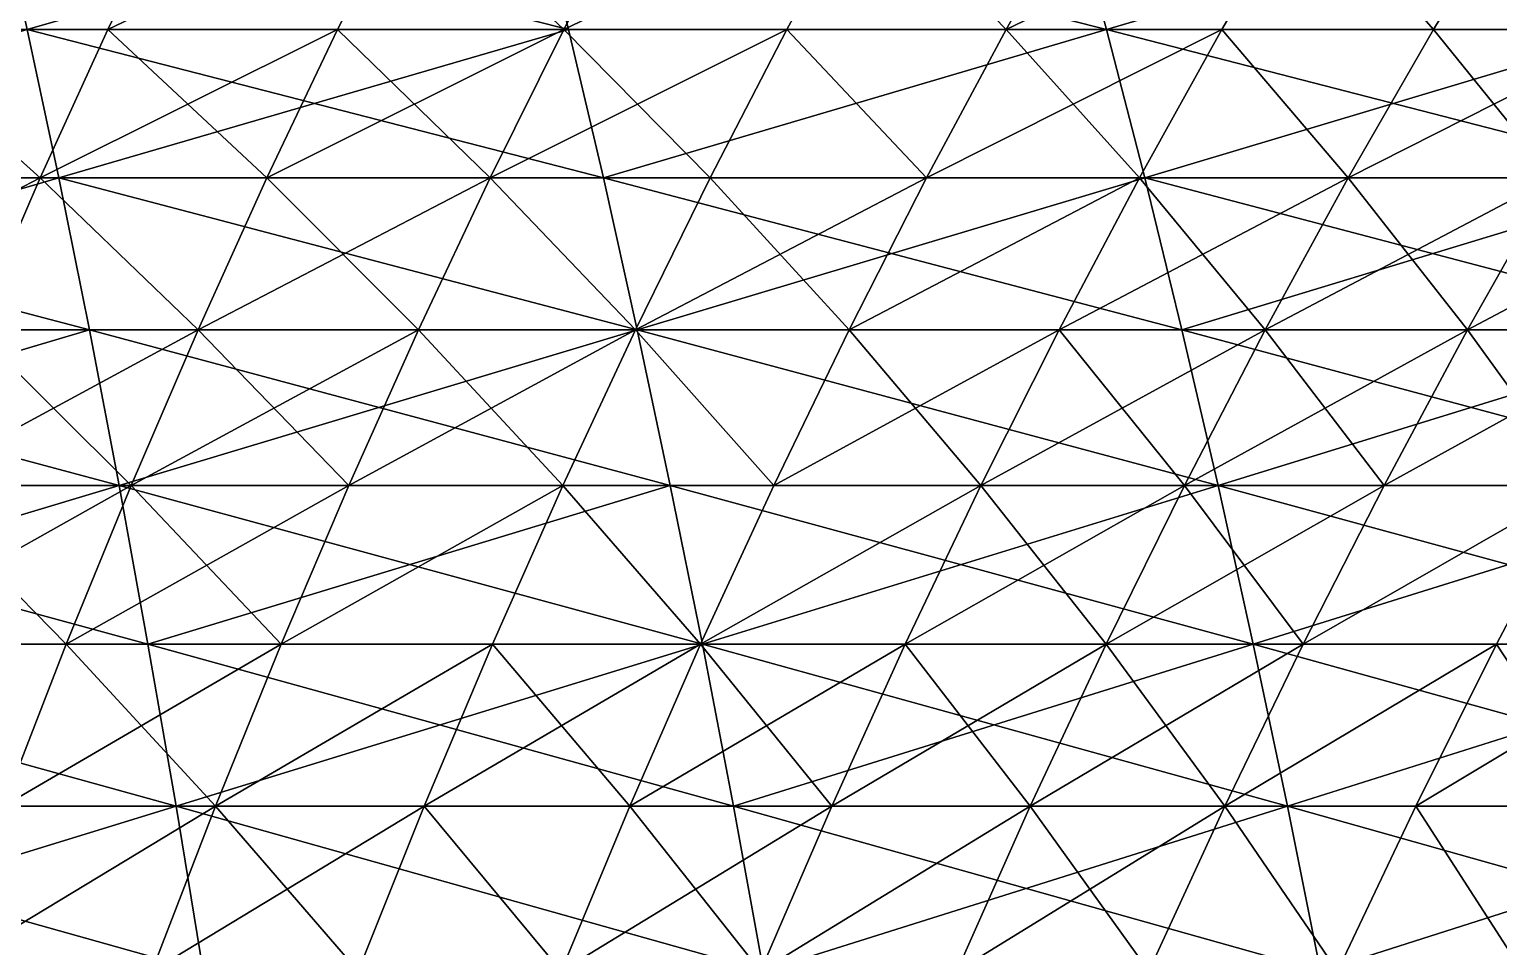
# Model space of a CAD drawing. Header units: millimetres. Extents: x -3250 to 6200, y -3250 to 3250.
# Drawn here: x 4283.7 to 4426.6, y 469.4 to 558.6 of the extents above; entities that cross this region are included whole.
import ezdxf

# ---------------------------------------------------------------- set-up
doc = ezdxf.new("R2010")
doc.units = ezdxf.units.MM
doc.header["$MEASUREMENT"] = 0
doc.layers.add('MESH_3D', color=2, linetype='CONTINUOUS')

msp = doc.modelspace()

# ---------------------------------------------------------------- linework, layer by layer
at = {"layer": 'MESH_3D'}
for points in [[(4268.67, 558.59, 1885.83), (4291.31, 558.59, 1897.8), (4298.06, 572.69, 1885.41)], [(4268.67, 558.59, 1885.83), (4298.06, 572.69, 1885.41), (4275.1, 572.69, 1873.28)], [(4280.33, 572.69, 695.53), (4332.65, 572.69, 708.16), (4336.13, 558.59, 694.49)], [(4280.33, 572.69, 695.53), (4336.13, 558.59, 694.49), (4283.47, 558.59, 681.78)], [(4332.65, 572.69, 25991.84), (4280.33, 572.69, 26004.47), (4283.47, 558.59, 26018.22)], [(4332.65, 572.69, 25991.84), (4283.47, 558.59, 26018.22), (4336.13, 558.59, 26005.51)], [(4291.31, 558.59, 1897.8), (4320.71, 572.69, 1898.11), (4298.06, 572.69, 1885.41)], [(4291.31, 558.59, 1897.8), (4313.65, 558.59, 1910.33), (4320.71, 572.69, 1898.11)], [(4313.65, 558.59, 1910.33), (4335.67, 558.59, 1923.41), (4320.71, 572.69, 1898.11)], [(4320.71, 572.69, 1898.11), (4335.67, 558.59, 1923.41), (4343.03, 572.69, 1911.37)], [(4332.65, 572.69, 708.16), (4384.63, 572.69, 722.09), (4388.45, 558.59, 708.51)], [(4332.65, 572.69, 708.16), (4388.45, 558.59, 708.51), (4336.13, 558.59, 694.49)], [(4388.45, 558.59, 25991.49), (4332.65, 572.69, 25991.84), (4336.13, 558.59, 26005.51)], [(4384.63, 572.69, 25977.91), (4332.65, 572.69, 25991.84), (4388.45, 558.59, 25991.49)], [(4335.67, 558.59, 1923.41), (4357.36, 558.59, 1937.04), (4365.01, 572.69, 1925.19)], [(4335.67, 558.59, 1923.41), (4365.01, 572.69, 1925.19), (4343.03, 572.69, 1911.37)], [(4357.36, 558.59, 1937.04), (4378.7, 558.59, 1951.2), (4365.01, 572.69, 1925.19)], [(4365.01, 572.69, 1925.19), (4378.7, 558.59, 1951.2), (4386.65, 572.69, 1939.55)], [(4378.7, 558.59, 1951.2), (4407.92, 572.69, 1954.44), (4386.65, 572.69, 1939.55)], [(4378.7, 558.59, 1951.2), (4399.68, 558.59, 1965.89), (4407.92, 572.69, 1954.44)], [(4384.63, 572.69, 722.09), (4440.41, 558.59, 723.83), (4388.45, 558.59, 708.51)], [(4384.63, 572.69, 722.09), (4436.26, 572.69, 737.31), (4440.41, 558.59, 723.83)], [(4436.26, 572.69, 25962.69), (4384.63, 572.69, 25977.91), (4388.45, 558.59, 25991.49)], [(4436.26, 572.69, 25962.69), (4388.45, 558.59, 25991.49), (4440.41, 558.59, 25976.17)], [(4399.68, 558.59, 1965.89), (4420.29, 558.59, 1981.1), (4407.92, 572.69, 1954.44)], [(4407.92, 572.69, 1954.44), (4420.29, 558.59, 1981.1), (4428.81, 572.69, 1969.86)], [(4420.29, 558.59, 1981.1), (4440.52, 558.59, 1996.82), (4428.81, 572.69, 1969.86)], [(4233.23, 544.14, 656.91), (4283.47, 558.59, 681.78), (4286.53, 544.14, 668.38)], [(4283.47, 558.59, 26018.22), (4233.23, 544.14, 26043.09), (4286.53, 544.14, 26031.62)], [(4262.4, 544.14, 1898.06), (4284.74, 544.14, 1909.87), (4268.67, 558.59, 1885.83)], [(4284.74, 544.14, 24790.13), (4262.4, 544.14, 24801.94), (4268.67, 558.59, 24814.17)], [(4268.67, 558.59, 1885.83), (4284.74, 544.14, 1909.87), (4291.31, 558.59, 1897.8)], [(4284.74, 544.14, 24790.13), (4268.67, 558.59, 24814.17), (4291.31, 558.59, 24802.2)], [(4283.47, 558.59, 681.78), (4336.13, 558.59, 694.49), (4339.52, 544.14, 681.17)], [(4283.47, 558.59, 681.78), (4339.52, 544.14, 681.17), (4286.53, 544.14, 668.38)], [(4336.13, 558.59, 26005.51), (4283.47, 558.59, 26018.22), (4286.53, 544.14, 26031.62)], [(4284.74, 544.14, 1909.87), (4306.78, 544.14, 1922.23), (4313.65, 558.59, 1910.33)], [(4284.74, 544.14, 1909.87), (4313.65, 558.59, 1910.33), (4291.31, 558.59, 1897.8)], [(4306.78, 544.14, 24777.77), (4284.74, 544.14, 24790.13), (4291.31, 558.59, 24802.2)], [(4336.13, 558.59, 26005.51), (4286.53, 544.14, 26031.62), (4339.52, 544.14, 26018.83)], [(4306.78, 544.14, 24777.77), (4291.31, 558.59, 24802.2), (4313.65, 558.59, 24789.67)], [(4306.78, 544.14, 1922.23), (4335.67, 558.59, 1923.41), (4313.65, 558.59, 1910.33)], [(4306.78, 544.14, 1922.23), (4328.51, 544.14, 1935.14), (4335.67, 558.59, 1923.41)], [(4328.51, 544.14, 24764.86), (4306.78, 544.14, 24777.77), (4313.65, 558.59, 24789.67)], [(4328.51, 544.14, 24764.86), (4313.65, 558.59, 24789.67), (4335.67, 558.59, 24776.59)], [(4328.51, 544.14, 1935.14), (4349.9, 544.14, 1948.58), (4357.36, 558.59, 1937.04)], [(4328.51, 544.14, 1935.14), (4357.36, 558.59, 1937.04), (4335.67, 558.59, 1923.41)], [(4349.9, 544.14, 24751.42), (4328.51, 544.14, 24764.86), (4335.67, 558.59, 24776.59)], [(4349.9, 544.14, 24751.42), (4335.67, 558.59, 24776.59), (4357.36, 558.59, 24762.96)], [(4336.13, 558.59, 694.49), (4388.45, 558.59, 708.51), (4339.52, 544.14, 681.17)], [(4388.45, 558.59, 25991.49), (4336.13, 558.59, 26005.51), (4339.52, 544.14, 26018.83)], [(4339.52, 544.14, 681.17), (4388.45, 558.59, 708.51), (4392.18, 544.14, 695.28)], [(4388.45, 558.59, 25991.49), (4339.52, 544.14, 26018.83), (4392.18, 544.14, 26004.72)], [(4349.9, 544.14, 1948.58), (4370.96, 544.14, 1962.56), (4357.36, 558.59, 1937.04)], [(4370.96, 544.14, 24737.44), (4349.9, 544.14, 24751.42), (4357.36, 558.59, 24762.96)], [(4357.36, 558.59, 1937.04), (4370.96, 544.14, 1962.56), (4378.7, 558.59, 1951.2)], [(4370.96, 544.14, 24737.44), (4357.36, 558.59, 24762.96), (4378.7, 558.59, 24748.8)], [(4370.96, 544.14, 1962.56), (4399.68, 558.59, 1965.89), (4378.7, 558.59, 1951.2)], [(4370.96, 544.14, 1962.56), (4391.66, 544.14, 1977.05), (4399.68, 558.59, 1965.89)], [(4391.66, 544.14, 24722.95), (4370.96, 544.14, 24737.44), (4378.7, 558.59, 24748.8)], [(4391.66, 544.14, 24722.95), (4378.7, 558.59, 24748.8), (4399.68, 558.59, 24734.11)], [(4388.45, 558.59, 708.51), (4444.46, 544.14, 710.7), (4392.18, 544.14, 695.28)], [(4388.45, 558.59, 708.51), (4440.41, 558.59, 723.83), (4444.46, 544.14, 710.7)], [(4440.41, 558.59, 25976.17), (4388.45, 558.59, 25991.49), (4392.18, 544.14, 26004.72)], [(4391.66, 544.14, 1977.05), (4411.99, 544.14, 1992.06), (4399.68, 558.59, 1965.89)], [(4411.99, 544.14, 24707.94), (4391.66, 544.14, 24722.95), (4399.68, 558.59, 24734.11)], [(4440.41, 558.59, 25976.17), (4392.18, 544.14, 26004.72), (4444.46, 544.14, 25989.3)], [(4399.68, 558.59, 1965.89), (4411.99, 544.14, 1992.06), (4420.29, 558.59, 1981.1)], [(4411.99, 544.14, 24707.94), (4399.68, 558.59, 24734.11), (4420.29, 558.59, 24718.9)], [(4411.99, 544.14, 1992.06), (4440.52, 558.59, 1996.82), (4420.29, 558.59, 1981.1)], [(4411.99, 544.14, 1992.06), (4431.94, 544.14, 2007.57), (4440.52, 558.59, 1996.82)], [(4431.94, 544.14, 24692.43), (4411.99, 544.14, 24707.94), (4420.29, 558.59, 24718.9)], [(4431.94, 544.14, 24692.43), (4420.29, 558.59, 24718.9), (4440.52, 558.59, 24703.18)], [(4233.23, 544.14, 656.91), (4289.51, 529.35, 655.33), (4235.89, 529.35, 643.79)], [(4233.23, 544.14, 656.91), (4286.53, 544.14, 668.38), (4289.51, 529.35, 655.33)], [(4286.53, 544.14, 26031.62), (4233.23, 544.14, 26043.09), (4235.89, 529.35, 26056.21)], [(4286.53, 544.14, 26031.62), (4235.89, 529.35, 26056.21), (4289.51, 529.35, 26044.67)], [(4256.29, 529.35, 1909.97), (4284.74, 544.14, 1909.87), (4262.4, 544.14, 1898.06)], [(4256.29, 529.35, 1909.97), (4278.34, 529.35, 1921.62), (4284.74, 544.14, 1909.87)], [(4278.34, 529.35, 24778.38), (4262.4, 544.14, 24801.94), (4284.74, 544.14, 24790.13)], [(4278.34, 529.35, 1921.62), (4300.09, 529.35, 1933.82), (4284.74, 544.14, 1909.87)], [(4300.09, 529.35, 24766.18), (4278.34, 529.35, 24778.38), (4284.74, 544.14, 24790.13)], [(4284.74, 544.14, 1909.87), (4300.09, 529.35, 1933.82), (4306.78, 544.14, 1922.23)], [(4300.09, 529.35, 24766.18), (4284.74, 544.14, 24790.13), (4306.78, 544.14, 24777.77)], [(4286.53, 544.14, 668.38), (4339.52, 544.14, 681.17), (4342.82, 529.35, 668.2)], [(4286.53, 544.14, 668.38), (4342.82, 529.35, 668.2), (4289.51, 529.35, 655.33)], [(4342.82, 529.35, 26031.8), (4286.53, 544.14, 26031.62), (4289.51, 529.35, 26044.67)], [(4339.52, 544.14, 26018.83), (4286.53, 544.14, 26031.62), (4342.82, 529.35, 26031.8)], [(4300.09, 529.35, 1933.82), (4328.51, 544.14, 1935.14), (4306.78, 544.14, 1922.23)], [(4300.09, 529.35, 1933.82), (4321.53, 529.35, 1946.56), (4328.51, 544.14, 1935.14)], [(4321.53, 529.35, 24753.44), (4300.09, 529.35, 24766.18), (4306.78, 544.14, 24777.77)], [(4321.53, 529.35, 24753.44), (4306.78, 544.14, 24777.77), (4328.51, 544.14, 24764.86)], [(4321.53, 529.35, 1946.56), (4342.64, 529.35, 1959.83), (4328.51, 544.14, 1935.14)], [(4342.64, 529.35, 24740.17), (4321.53, 529.35, 24753.44), (4328.51, 544.14, 24764.86)], [(4328.51, 544.14, 1935.14), (4342.64, 529.35, 1959.83), (4349.9, 544.14, 1948.58)], [(4342.64, 529.35, 24740.17), (4328.51, 544.14, 24764.86), (4349.9, 544.14, 24751.42)], [(4339.52, 544.14, 681.17), (4395.8, 529.35, 682.4), (4342.82, 529.35, 668.2)], [(4339.52, 544.14, 681.17), (4392.18, 544.14, 695.28), (4395.8, 529.35, 682.4)], [(4392.18, 544.14, 26004.72), (4339.52, 544.14, 26018.83), (4342.82, 529.35, 26031.8)], [(4342.64, 529.35, 1959.83), (4370.96, 544.14, 1962.56), (4349.9, 544.14, 1948.58)], [(4342.64, 529.35, 1959.83), (4363.42, 529.35, 1973.62), (4370.96, 544.14, 1962.56)], [(4363.42, 529.35, 24726.38), (4342.64, 529.35, 24740.17), (4349.9, 544.14, 24751.42)], [(4392.18, 544.14, 26004.72), (4342.82, 529.35, 26031.8), (4395.8, 529.35, 26017.6)], [(4363.42, 529.35, 24726.38), (4349.9, 544.14, 24751.42), (4370.96, 544.14, 24737.44)], [(4363.42, 529.35, 1973.62), (4383.85, 529.35, 1987.92), (4391.66, 544.14, 1977.05)], [(4363.42, 529.35, 1973.62), (4391.66, 544.14, 1977.05), (4370.96, 544.14, 1962.56)], [(4391.66, 544.14, 24722.95), (4363.42, 529.35, 24726.38), (4370.96, 544.14, 24737.44)], [(4383.85, 529.35, 24712.08), (4363.42, 529.35, 24726.38), (4391.66, 544.14, 24722.95)], [(4383.85, 529.35, 1987.92), (4403.91, 529.35, 2002.73), (4391.66, 544.14, 1977.05)], [(4411.99, 544.14, 24707.94), (4383.85, 529.35, 24712.08), (4391.66, 544.14, 24722.95)], [(4403.91, 529.35, 24697.27), (4383.85, 529.35, 24712.08), (4411.99, 544.14, 24707.94)], [(4391.66, 544.14, 1977.05), (4403.91, 529.35, 2002.73), (4411.99, 544.14, 1992.06)], [(4392.18, 544.14, 695.28), (4444.46, 544.14, 710.7), (4448.41, 529.35, 697.91)], [(4392.18, 544.14, 695.28), (4448.41, 529.35, 697.91), (4395.8, 529.35, 682.4)], [(4444.46, 544.14, 25989.3), (4392.18, 544.14, 26004.72), (4395.8, 529.35, 26017.6)], [(4444.46, 544.14, 25989.3), (4395.8, 529.35, 26017.6), (4448.41, 529.35, 26002.09)], [(4403.91, 529.35, 2002.73), (4431.94, 544.14, 2007.57), (4411.99, 544.14, 1992.06)], [(4403.91, 529.35, 2002.73), (4423.6, 529.35, 2018.03), (4431.94, 544.14, 2007.57)], [(4423.6, 529.35, 24681.97), (4403.91, 529.35, 24697.27), (4411.99, 544.14, 24707.94)], [(4423.6, 529.35, 24681.97), (4411.99, 544.14, 24707.94), (4431.94, 544.14, 24692.43)], [(4423.6, 529.35, 2018.03), (4451.5, 544.14, 2023.57), (4431.94, 544.14, 2007.57)], [(4423.6, 529.35, 2018.03), (4442.9, 529.35, 2033.82), (4451.5, 544.14, 2023.57)], [(4451.5, 544.14, 24676.43), (4423.6, 529.35, 24681.97), (4431.94, 544.14, 24692.43)], [(4442.9, 529.35, 24666.18), (4423.6, 529.35, 24681.97), (4451.5, 544.14, 24676.43)], [(4235.89, 529.35, 643.79), (4289.51, 529.35, 655.33), (4238.46, 514.23, 631.04)], [(4292.4, 514.23, 26057.36), (4235.89, 529.35, 26056.21), (4238.46, 514.23, 26068.96)], [(4289.51, 529.35, 26044.67), (4235.89, 529.35, 26056.21), (4292.4, 514.23, 26057.36)], [(4238.46, 514.23, 631.04), (4289.51, 529.35, 655.33), (4292.4, 514.23, 642.64)], [(4272.12, 514.23, 1933.05), (4293.58, 514.23, 1945.09), (4300.09, 529.35, 1933.82)], [(4272.12, 514.23, 1933.05), (4300.09, 529.35, 1933.82), (4278.34, 529.35, 1921.62)], [(4293.58, 514.23, 24754.91), (4272.12, 514.23, 24766.95), (4278.34, 529.35, 24778.38)], [(4293.58, 514.23, 24754.91), (4278.34, 529.35, 24778.38), (4300.09, 529.35, 24766.18)], [(4289.51, 529.35, 655.33), (4346.03, 514.23, 655.59), (4292.4, 514.23, 642.64)], [(4289.51, 529.35, 655.33), (4342.82, 529.35, 668.2), (4346.03, 514.23, 655.59)], [(4342.82, 529.35, 26031.8), (4289.51, 529.35, 26044.67), (4292.4, 514.23, 26057.36)], [(4342.82, 529.35, 26031.8), (4292.4, 514.23, 26057.36), (4346.03, 514.23, 26044.41)], [(4293.58, 514.23, 1945.09), (4314.74, 514.23, 1957.66), (4321.53, 529.35, 1946.56)], [(4293.58, 514.23, 1945.09), (4321.53, 529.35, 1946.56), (4300.09, 529.35, 1933.82)], [(4314.74, 514.23, 24742.34), (4293.58, 514.23, 24754.91), (4300.09, 529.35, 24766.18)], [(4314.74, 514.23, 24742.34), (4300.09, 529.35, 24766.18), (4321.53, 529.35, 24753.44)], [(4314.74, 514.23, 1957.66), (4335.58, 514.23, 1970.76), (4342.64, 529.35, 1959.83)], [(4314.74, 514.23, 1957.66), (4342.64, 529.35, 1959.83), (4321.53, 529.35, 1946.56)], [(4335.58, 514.23, 24729.24), (4314.74, 514.23, 24742.34), (4321.53, 529.35, 24753.44)], [(4335.58, 514.23, 24729.24), (4321.53, 529.35, 24753.44), (4342.64, 529.35, 24740.17)], [(4335.58, 514.23, 1970.76), (4356.09, 514.23, 1984.37), (4342.64, 529.35, 1959.83)], [(4356.09, 514.23, 24715.63), (4335.58, 514.23, 24729.24), (4342.64, 529.35, 24740.17)], [(4342.64, 529.35, 1959.83), (4356.09, 514.23, 1984.37), (4363.42, 529.35, 1973.62)], [(4356.09, 514.23, 24715.63), (4342.64, 529.35, 24740.17), (4363.42, 529.35, 24726.38)], [(4342.82, 529.35, 668.2), (4399.33, 514.23, 669.87), (4346.03, 514.23, 655.59)], [(4342.82, 529.35, 668.2), (4395.8, 529.35, 682.4), (4399.33, 514.23, 669.87)], [(4399.33, 514.23, 26030.13), (4342.82, 529.35, 26031.8), (4346.03, 514.23, 26044.41)], [(4395.8, 529.35, 26017.6), (4342.82, 529.35, 26031.8), (4399.33, 514.23, 26030.13)], [(4356.09, 514.23, 1984.37), (4376.25, 514.23, 1998.48), (4383.85, 529.35, 1987.92)], [(4356.09, 514.23, 1984.37), (4383.85, 529.35, 1987.92), (4363.42, 529.35, 1973.62)], [(4376.25, 514.23, 24701.52), (4356.09, 514.23, 24715.63), (4363.42, 529.35, 24726.38)], [(4376.25, 514.23, 24701.52), (4363.42, 529.35, 24726.38), (4383.85, 529.35, 24712.08)], [(4376.25, 514.23, 1998.48), (4396.05, 514.23, 2013.1), (4403.91, 529.35, 2002.73)], [(4376.25, 514.23, 1998.48), (4403.91, 529.35, 2002.73), (4383.85, 529.35, 1987.92)], [(4396.05, 514.23, 24686.9), (4376.25, 514.23, 24701.52), (4383.85, 529.35, 24712.08)], [(4396.05, 514.23, 24686.9), (4383.85, 529.35, 24712.08), (4403.91, 529.35, 24697.27)], [(4395.8, 529.35, 682.4), (4452.24, 514.23, 685.47), (4399.33, 514.23, 669.87)], [(4395.8, 529.35, 682.4), (4448.41, 529.35, 697.91), (4452.24, 514.23, 685.47)], [(4448.41, 529.35, 26002.09), (4395.8, 529.35, 26017.6), (4399.33, 514.23, 26030.13)], [(4396.05, 514.23, 2013.1), (4423.6, 529.35, 2018.03), (4403.91, 529.35, 2002.73)], [(4396.05, 514.23, 2013.1), (4415.49, 514.23, 2028.2), (4423.6, 529.35, 2018.03)], [(4415.49, 514.23, 24671.8), (4396.05, 514.23, 24686.9), (4403.91, 529.35, 24697.27)], [(4448.41, 529.35, 26002.09), (4399.33, 514.23, 26030.13), (4452.24, 514.23, 26014.53)], [(4415.49, 514.23, 24671.8), (4403.91, 529.35, 24697.27), (4423.6, 529.35, 24681.97)], [(4415.49, 514.23, 2028.2), (4434.54, 514.23, 2043.79), (4442.9, 529.35, 2033.82)], [(4415.49, 514.23, 2028.2), (4442.9, 529.35, 2033.82), (4423.6, 529.35, 2018.03)], [(4434.54, 514.23, 24656.21), (4415.49, 514.23, 24671.8), (4423.6, 529.35, 24681.97)], [(4434.54, 514.23, 24656.21), (4423.6, 529.35, 24681.97), (4442.9, 529.35, 24666.18)], [(4238.46, 514.23, 631.04), (4295.21, 498.79, 630.33), (4240.97, 498.79, 618.66)], [(4238.46, 514.23, 631.04), (4292.4, 514.23, 642.64), (4295.21, 498.79, 630.33)], [(4292.4, 514.23, 26057.36), (4238.46, 514.23, 26068.96), (4240.97, 498.79, 26081.34)], [(4292.4, 514.23, 26057.36), (4240.97, 498.79, 26081.34), (4295.21, 498.79, 26069.67)], [(4266.08, 498.79, 1944.14), (4287.27, 498.79, 1956.03), (4293.58, 514.23, 1945.09)], [(4266.08, 498.79, 1944.14), (4293.58, 514.23, 1945.09), (4272.12, 514.23, 1933.05)], [(4287.27, 498.79, 24743.97), (4266.08, 498.79, 24755.86), (4272.12, 514.23, 24766.95)], [(4287.27, 498.79, 24743.97), (4272.12, 514.23, 24766.95), (4293.58, 514.23, 24754.91)], [(4287.27, 498.79, 1956.03), (4308.16, 498.79, 1968.44), (4293.58, 514.23, 1945.09)], [(4314.74, 514.23, 24742.34), (4287.27, 498.79, 24743.97), (4293.58, 514.23, 24754.91)], [(4308.16, 498.79, 24731.56), (4287.27, 498.79, 24743.97), (4314.74, 514.23, 24742.34)], [(4292.4, 514.23, 642.64), (4346.03, 514.23, 655.59), (4349.15, 498.79, 643.35)], [(4292.4, 514.23, 642.64), (4349.15, 498.79, 643.35), (4295.21, 498.79, 630.33)], [(4346.03, 514.23, 26044.41), (4292.4, 514.23, 26057.36), (4295.21, 498.79, 26069.67)], [(4293.58, 514.23, 1945.09), (4308.16, 498.79, 1968.44), (4314.74, 514.23, 1957.66)], [(4346.03, 514.23, 26044.41), (4295.21, 498.79, 26069.67), (4349.15, 498.79, 26056.65)], [(4308.16, 498.79, 1968.44), (4335.58, 514.23, 1970.76), (4314.74, 514.23, 1957.66)], [(4308.16, 498.79, 1968.44), (4328.73, 498.79, 1981.37), (4335.58, 514.23, 1970.76)], [(4335.58, 514.23, 24729.24), (4308.16, 498.79, 24731.56), (4314.74, 514.23, 24742.34)], [(4328.73, 498.79, 24718.63), (4308.16, 498.79, 24731.56), (4335.58, 514.23, 24729.24)], [(4328.73, 498.79, 1981.37), (4348.98, 498.79, 1994.8), (4335.58, 514.23, 1970.76)], [(4348.98, 498.79, 24705.2), (4328.73, 498.79, 24718.63), (4335.58, 514.23, 24729.24)], [(4335.58, 514.23, 1970.76), (4348.98, 498.79, 1994.8), (4356.09, 514.23, 1984.37)], [(4348.98, 498.79, 24705.2), (4335.58, 514.23, 24729.24), (4356.09, 514.23, 24715.63)], [(4346.03, 514.23, 655.59), (4402.75, 498.79, 657.71), (4349.15, 498.79, 643.35)], [(4346.03, 514.23, 655.59), (4399.33, 514.23, 669.87), (4402.75, 498.79, 657.71)], [(4399.33, 514.23, 26030.13), (4346.03, 514.23, 26044.41), (4349.15, 498.79, 26056.65)], [(4348.98, 498.79, 1994.8), (4376.25, 514.23, 1998.48), (4356.09, 514.23, 1984.37)], [(4348.98, 498.79, 1994.8), (4368.88, 498.79, 2008.74), (4376.25, 514.23, 1998.48)], [(4376.25, 514.23, 24701.52), (4348.98, 498.79, 24705.2), (4356.09, 514.23, 24715.63)], [(4368.88, 498.79, 24691.26), (4348.98, 498.79, 24705.2), (4376.25, 514.23, 24701.52)], [(4399.33, 514.23, 26030.13), (4349.15, 498.79, 26056.65), (4402.75, 498.79, 26042.29)], [(4368.88, 498.79, 2008.74), (4388.43, 498.79, 2023.17), (4376.25, 514.23, 1998.48)], [(4396.05, 514.23, 24686.9), (4368.88, 498.79, 24691.26), (4376.25, 514.23, 24701.52)], [(4388.43, 498.79, 24676.83), (4368.88, 498.79, 24691.26), (4396.05, 514.23, 24686.9)], [(4376.25, 514.23, 1998.48), (4388.43, 498.79, 2023.17), (4396.05, 514.23, 2013.1)], [(4388.43, 498.79, 2023.17), (4407.61, 498.79, 2038.08), (4415.49, 514.23, 2028.2)], [(4388.43, 498.79, 2023.17), (4415.49, 514.23, 2028.2), (4396.05, 514.23, 2013.1)], [(4407.61, 498.79, 24661.92), (4388.43, 498.79, 24676.83), (4396.05, 514.23, 24686.9)], [(4407.61, 498.79, 24661.92), (4396.05, 514.23, 24686.9), (4415.49, 514.23, 24671.8)], [(4399.33, 514.23, 669.87), (4452.24, 514.23, 685.47), (4455.97, 498.79, 673.41)], [(4399.33, 514.23, 669.87), (4455.97, 498.79, 673.41), (4402.75, 498.79, 657.71)], [(4452.24, 514.23, 26014.53), (4399.33, 514.23, 26030.13), (4402.75, 498.79, 26042.29)], [(4452.24, 514.23, 26014.53), (4402.75, 498.79, 26042.29), (4455.97, 498.79, 26026.59)], [(4407.61, 498.79, 2038.08), (4434.54, 514.23, 2043.79), (4415.49, 514.23, 2028.2)], [(4407.61, 498.79, 2038.08), (4426.42, 498.79, 2053.46), (4434.54, 514.23, 2043.79)], [(4434.54, 514.23, 24656.21), (4407.61, 498.79, 24661.92), (4415.49, 514.23, 24671.8)], [(4426.42, 498.79, 24646.54), (4407.61, 498.79, 24661.92), (4434.54, 514.23, 24656.21)], [(4426.42, 498.79, 2053.46), (4444.84, 498.79, 2069.31), (4434.54, 514.23, 2043.79)], [(4444.84, 498.79, 24630.69), (4426.42, 498.79, 24646.54), (4434.54, 514.23, 24656.21)], [(4240.97, 498.79, 618.66), (4297.94, 483.04, 618.4), (4243.39, 483.04, 606.66)], [(4240.97, 498.79, 618.66), (4295.21, 498.79, 630.33), (4297.94, 483.04, 618.4)], [(4297.94, 483.04, 26081.6), (4240.97, 498.79, 26081.34), (4243.39, 483.04, 26093.34)], [(4295.21, 498.79, 26069.67), (4240.97, 498.79, 26081.34), (4297.94, 483.04, 26081.6)], [(4266.08, 498.79, 1944.14), (4281.15, 483.04, 1966.63), (4287.27, 498.79, 1956.03)], [(4281.15, 483.04, 24733.37), (4266.08, 498.79, 24755.86), (4287.27, 498.79, 24743.97)], [(4281.15, 483.04, 1966.63), (4308.16, 498.79, 1968.44), (4287.27, 498.79, 1956.03)], [(4281.15, 483.04, 1966.63), (4301.77, 483.04, 1978.88), (4308.16, 498.79, 1968.44)], [(4301.77, 483.04, 24721.12), (4281.15, 483.04, 24733.37), (4287.27, 498.79, 24743.97)], [(4301.77, 483.04, 24721.12), (4287.27, 498.79, 24743.97), (4308.16, 498.79, 24731.56)], [(4295.21, 498.79, 630.33), (4349.15, 498.79, 643.35), (4352.17, 483.04, 631.49)], [(4295.21, 498.79, 630.33), (4352.17, 483.04, 631.49), (4297.94, 483.04, 618.4)], [(4349.15, 498.79, 26056.65), (4295.21, 498.79, 26069.67), (4297.94, 483.04, 26081.6)], [(4349.15, 498.79, 26056.65), (4297.94, 483.04, 26081.6), (4352.17, 483.04, 26068.51)], [(4301.77, 483.04, 1978.88), (4322.09, 483.04, 1991.65), (4328.73, 498.79, 1981.37)], [(4301.77, 483.04, 1978.88), (4328.73, 498.79, 1981.37), (4308.16, 498.79, 1968.44)], [(4328.73, 498.79, 24718.63), (4301.77, 483.04, 24721.12), (4308.16, 498.79, 24731.56)], [(4322.09, 483.04, 24708.35), (4301.77, 483.04, 24721.12), (4328.73, 498.79, 24718.63)], [(4322.09, 483.04, 1991.65), (4342.08, 483.04, 2004.92), (4348.98, 498.79, 1994.8)], [(4322.09, 483.04, 1991.65), (4348.98, 498.79, 1994.8), (4328.73, 498.79, 1981.37)], [(4342.08, 483.04, 24695.08), (4322.09, 483.04, 24708.35), (4328.73, 498.79, 24718.63)], [(4342.08, 483.04, 24695.08), (4328.73, 498.79, 24718.63), (4348.98, 498.79, 24705.2)], [(4342.08, 483.04, 2004.92), (4368.88, 498.79, 2008.74), (4348.98, 498.79, 1994.8)], [(4342.08, 483.04, 2004.92), (4361.73, 483.04, 2018.68), (4368.88, 498.79, 2008.74)], [(4361.73, 483.04, 24681.32), (4342.08, 483.04, 24695.08), (4348.98, 498.79, 24705.2)], [(4361.73, 483.04, 24681.32), (4348.98, 498.79, 24705.2), (4368.88, 498.79, 24691.26)], [(4349.15, 498.79, 643.35), (4402.75, 498.79, 657.71), (4352.17, 483.04, 631.49)], [(4406.06, 483.04, 26054.07), (4349.15, 498.79, 26056.65), (4352.17, 483.04, 26068.51)], [(4402.75, 498.79, 26042.29), (4349.15, 498.79, 26056.65), (4406.06, 483.04, 26054.07)], [(4352.17, 483.04, 631.49), (4402.75, 498.79, 657.71), (4406.06, 483.04, 645.93)], [(4361.73, 483.04, 2018.68), (4381.04, 483.04, 2032.92), (4368.88, 498.79, 2008.74)], [(4388.43, 498.79, 24676.83), (4361.73, 483.04, 24681.32), (4368.88, 498.79, 24691.26)], [(4381.04, 483.04, 24667.08), (4361.73, 483.04, 24681.32), (4388.43, 498.79, 24676.83)], [(4368.88, 498.79, 2008.74), (4381.04, 483.04, 2032.92), (4388.43, 498.79, 2023.17)], [(4381.04, 483.04, 2032.92), (4399.98, 483.04, 2047.65), (4407.61, 498.79, 2038.08)], [(4381.04, 483.04, 2032.92), (4407.61, 498.79, 2038.08), (4388.43, 498.79, 2023.17)], [(4399.98, 483.04, 24652.35), (4381.04, 483.04, 24667.08), (4388.43, 498.79, 24676.83)], [(4399.98, 483.04, 24652.35), (4388.43, 498.79, 24676.83), (4407.61, 498.79, 24661.92)], [(4399.98, 483.04, 2047.65), (4418.55, 483.04, 2062.84), (4426.42, 498.79, 2053.46)], [(4399.98, 483.04, 2047.65), (4426.42, 498.79, 2053.46), (4407.61, 498.79, 2038.08)], [(4426.42, 498.79, 24646.54), (4399.98, 483.04, 24652.35), (4407.61, 498.79, 24661.92)], [(4418.55, 483.04, 24637.16), (4399.98, 483.04, 24652.35), (4426.42, 498.79, 24646.54)], [(4402.75, 498.79, 657.71), (4459.58, 483.04, 661.71), (4406.06, 483.04, 645.93)], [(4402.75, 498.79, 657.71), (4455.97, 498.79, 673.41), (4459.58, 483.04, 661.71)], [(4455.97, 498.79, 26026.59), (4402.75, 498.79, 26042.29), (4406.06, 483.04, 26054.07)], [(4455.97, 498.79, 26026.59), (4406.06, 483.04, 26054.07), (4459.58, 483.04, 26038.29)], [(4418.55, 483.04, 2062.84), (4436.74, 483.04, 2078.49), (4444.84, 498.79, 2069.31)], [(4418.55, 483.04, 2062.84), (4444.84, 498.79, 2069.31), (4426.42, 498.79, 2053.46)], [(4436.74, 483.04, 24621.51), (4418.55, 483.04, 24637.16), (4426.42, 498.79, 24646.54)], [(4436.74, 483.04, 24621.51), (4426.42, 498.79, 24646.54), (4444.84, 498.79, 24630.69)], [(4243.39, 483.04, 606.66), (4300.57, 466.99, 606.85), (4245.74, 466.99, 595.05)], [(4243.39, 483.04, 606.66), (4297.94, 483.04, 618.4), (4300.57, 466.99, 606.85)], [(4297.94, 483.04, 26081.6), (4243.39, 483.04, 26093.34), (4245.74, 466.99, 26104.95)], [(4297.94, 483.04, 26081.6), (4245.74, 466.99, 26104.95), (4300.57, 466.99, 26093.15)], [(4275.22, 466.99, 1976.89), (4301.77, 483.04, 1978.88), (4281.15, 483.04, 1966.63)], [(4275.22, 466.99, 1976.89), (4295.6, 466.99, 1988.99), (4301.77, 483.04, 1978.88)], [(4301.77, 483.04, 24721.12), (4275.22, 466.99, 24723.11), (4281.15, 483.04, 24733.37)], [(4295.6, 466.99, 24711.01), (4275.22, 466.99, 24723.11), (4301.77, 483.04, 24721.12)], [(4295.6, 466.99, 1988.99), (4322.09, 483.04, 1991.65), (4301.77, 483.04, 1978.88)], [(4295.6, 466.99, 1988.99), (4315.66, 466.99, 2001.6), (4322.09, 483.04, 1991.65)], [(4315.66, 466.99, 24698.4), (4295.6, 466.99, 24711.01), (4301.77, 483.04, 24721.12)], [(4297.94, 483.04, 618.4), (4355.09, 466.99, 620.01), (4300.57, 466.99, 606.85)], [(4297.94, 483.04, 618.4), (4352.17, 483.04, 631.49), (4355.09, 466.99, 620.01)], [(4355.09, 466.99, 26079.99), (4297.94, 483.04, 26081.6), (4300.57, 466.99, 26093.15)], [(4352.17, 483.04, 26068.51), (4297.94, 483.04, 26081.6), (4355.09, 466.99, 26079.99)], [(4315.66, 466.99, 24698.4), (4301.77, 483.04, 24721.12), (4322.09, 483.04, 24708.35)], [(4315.66, 466.99, 2001.6), (4335.41, 466.99, 2014.7), (4322.09, 483.04, 1991.65)], [(4335.41, 466.99, 24685.3), (4315.66, 466.99, 24698.4), (4322.09, 483.04, 24708.35)], [(4322.09, 483.04, 1991.65), (4335.41, 466.99, 2014.7), (4342.08, 483.04, 2004.92)], [(4335.41, 466.99, 24685.3), (4322.09, 483.04, 24708.35), (4342.08, 483.04, 24695.08)], [(4335.41, 466.99, 2014.7), (4361.73, 483.04, 2018.68), (4342.08, 483.04, 2004.92)], [(4335.41, 466.99, 2014.7), (4354.82, 466.99, 2028.29), (4361.73, 483.04, 2018.68)], [(4354.82, 466.99, 24671.71), (4335.41, 466.99, 24685.3), (4342.08, 483.04, 24695.08)], [(4354.82, 466.99, 24671.71), (4342.08, 483.04, 24695.08), (4361.73, 483.04, 24681.32)], [(4352.17, 483.04, 631.49), (4406.06, 483.04, 645.93), (4409.27, 466.99, 634.53)], [(4352.17, 483.04, 631.49), (4409.27, 466.99, 634.53), (4355.09, 466.99, 620.01)], [(4406.06, 483.04, 26054.07), (4352.17, 483.04, 26068.51), (4355.09, 466.99, 26079.99)], [(4354.82, 466.99, 2028.29), (4381.04, 483.04, 2032.92), (4361.73, 483.04, 2018.68)], [(4354.82, 466.99, 2028.29), (4373.89, 466.99, 2042.37), (4381.04, 483.04, 2032.92)], [(4381.04, 483.04, 24667.08), (4354.82, 466.99, 24671.71), (4361.73, 483.04, 24681.32)], [(4373.89, 466.99, 24657.63), (4354.82, 466.99, 24671.71), (4381.04, 483.04, 24667.08)], [(4406.06, 483.04, 26054.07), (4355.09, 466.99, 26079.99), (4409.27, 466.99, 26065.47)], [(4373.89, 466.99, 2042.37), (4399.98, 483.04, 2047.65), (4381.04, 483.04, 2032.92)], [(4373.89, 466.99, 2042.37), (4392.6, 466.99, 2056.91), (4399.98, 483.04, 2047.65)], [(4392.6, 466.99, 24643.09), (4373.89, 466.99, 24657.63), (4381.04, 483.04, 24667.08)], [(4392.6, 466.99, 24643.09), (4381.04, 483.04, 24667.08), (4399.98, 483.04, 24652.35)], [(4392.6, 466.99, 2056.91), (4410.94, 466.99, 2071.91), (4399.98, 483.04, 2047.65)], [(4410.94, 466.99, 24628.09), (4392.6, 466.99, 24643.09), (4399.98, 483.04, 24652.35)], [(4399.98, 483.04, 2047.65), (4410.94, 466.99, 2071.91), (4418.55, 483.04, 2062.84)], [(4410.94, 466.99, 24628.09), (4399.98, 483.04, 24652.35), (4418.55, 483.04, 24637.16)], [(4406.06, 483.04, 645.93), (4463.07, 466.99, 650.39), (4409.27, 466.99, 634.53)], [(4406.06, 483.04, 645.93), (4459.58, 483.04, 661.71), (4463.07, 466.99, 650.39)], [(4459.58, 483.04, 26038.29), (4406.06, 483.04, 26054.07), (4409.27, 466.99, 26065.47)], [(4459.58, 483.04, 26038.29), (4409.27, 466.99, 26065.47), (4463.07, 466.99, 26049.61)], [(4410.94, 466.99, 2071.91), (4428.9, 466.99, 2087.37), (4418.55, 483.04, 2062.84)], [(4428.9, 466.99, 24612.63), (4410.94, 466.99, 24628.09), (4418.55, 483.04, 24637.16)], [(4418.55, 483.04, 2062.84), (4428.9, 466.99, 2087.37), (4436.74, 483.04, 2078.49)], [(4428.9, 466.99, 24612.63), (4418.55, 483.04, 24637.16), (4436.74, 483.04, 24621.51)]]:
    msp.add_3dface(points, dxfattribs=at)

doc.saveas('drawing.dxf')
